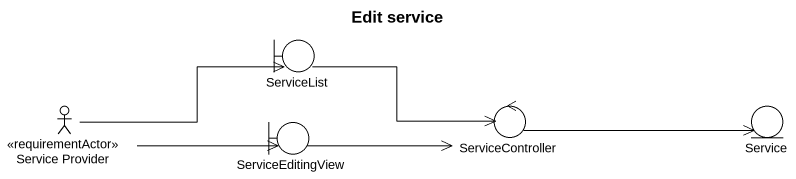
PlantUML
@startuml
title Edit service
boundary ServiceList
actor "Service Provider" as Service_Provider <<requirementActor>>
boundary ServiceEditingView
control ServiceController
entity Service
ServiceList -right-> ServiceController
Service_Provider -right-> ServiceList
Service_Provider -right-> ServiceEditingView
ServiceEditingView -right-> ServiceController
ServiceController -right-> Service
@enduml
